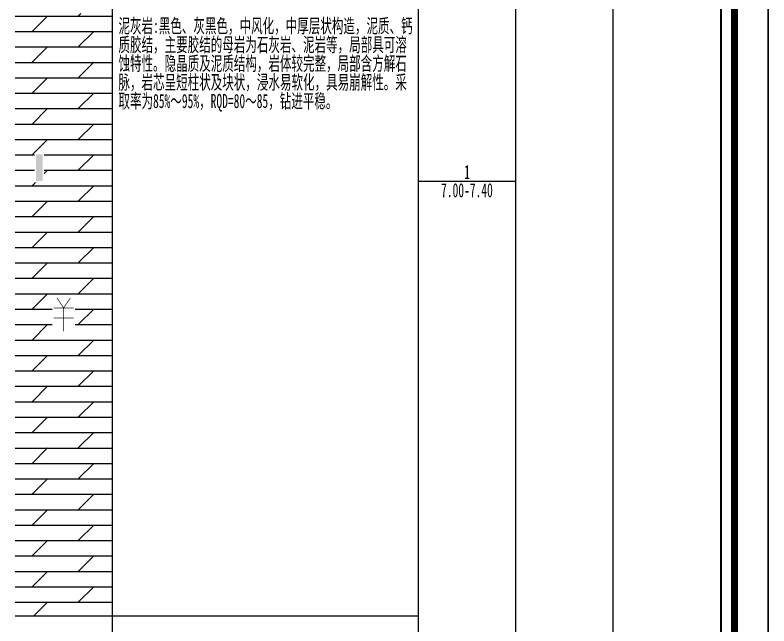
# Model space of a CAD drawing. Header units: millimetres. Extents: x 1264 to 9491, y 619 to 916.
# Drawn here: x 8042.9 to 8155.2, y 679.6 to 770.6 of the extents above; entities that cross this region are included whole.
import ezdxf

# ---------------------------------------------------------------- set-up
doc = ezdxf.new("R2010")
doc.units = ezdxf.units.MM
doc.styles.add('成果图表体', font='simfang_0.ttf', dxfattribs={"width": 0.6, "height": 2.1})

# ---------------------------------------------------------------- blocks, each defined once
blk = doc.blocks.new('gkqy3.dwg', base_point=(0, -2))
blk.add_wipeout([(-0.7, -2.2), (0.7, -2.2), (0.7, 2.2), (-0.7, 2.2)])
at = {"color": 7}
blk.add_solid([(-0.5, -2), (0.5, -2), (-0.5, 2), (0.5, 2)], dxfattribs=at)
blk = doc.blocks.new('FH_ZHONG.dwg', base_point=(0, 0.03))
blk.add_wipeout([(-1.7, -2.67), (1.7, -2.67), (1.7, 2.73), (-1.7, 2.73)])
at = {"color": 7, "const_width": 0.1}
for points in [[(-1, 2.53), (0, 1.03), (1, 2.53)], [(-1.5, 1.03), (1.5, 1.03)], [(0, 1.03), (0, -2.47)], [(-1.5, -0.47), (1.5, -0.47)]]:
    blk.add_lwpolyline(points, dxfattribs=at)
blk = doc.blocks.new('柱状图图框模板-(昇龙标准).dwg30', base_point=(27, 229))
for points, const_width in [([(0, 0), (210, 0), (210, 297), (0, 297)], 0.25), ([(25, 5), (205, 5), (205, 292), (25, 292)], 1), ([(27, 265), (203, 265), (203, 17), (27, 17)], 0.3)]:
    blk.add_lwpolyline(points, close=True, dxfattribs=dict(const_width=const_width))

msp = doc.modelspace()

# ---------------------------------------------------------------- hatches: boundary and pattern name
at = {"linetype": 'Continuous'}
h = msp.add_hatch(dxfattribs=at)
h.set_pattern_fill('GKNHY1', scale=0.5, style=0, pattern_type=2)
h.set_pattern_definition([(0, (0, 0), (0, 2.3), []), (45, (0, 0), (4e-16, 4.5999997), [3.252691, -6.5053825])])
h.paths.add_polyline_path([(8042.88, 681.09), (8057.37, 681.09), (8057.37, 770.89), (8042.88, 770.89)])

# ---------------------------------------------------------------- linework, layer by layer
at = {"color": 0}
for points in [[(8057.37, 635.89), (8057.37, 819.89)], [(8057.37, 635.89), (8057.37, 819.89)], [(8103, 635.89), (8103, 819.89)], [(8103, 635.89), (8103, 819.89)], [(8117.48, 635.89), (8117.48, 819.89)], [(8117.48, 635.89), (8117.48, 819.89)], [(8131.97, 635.89), (8131.97, 819.89)], [(8131.97, 635.89), (8131.97, 819.89)], [(8148.06, 635.89), (8148.06, 819.89)], [(8057.37, 681.09), (8057.37, 770.89)], [(8103, 681.09), (8103, 770.89)], [(8103, 745.89), (8117.48, 745.89)], [(8057.37, 681.09), (8103, 681.09)]]:
    msp.add_lwpolyline(points, dxfattribs=at)
at = {"color": 7, "flags": 128}
msp.add_lwpolyline([(8042.88, 681.09), (8057.37, 681.09)], dxfattribs=at)

# ---------------------------------------------------------------- texts
at = {"color": 0, "style": '成果图表体', "width": 0.6}
for s, p in [('1', (8109.8, 746.19)), ('7.00-7.40', (8106.34, 743.49))]:
    msp.add_text(s, height=2.1, dxfattribs=at).set_placement(p)
at = {"color": 0, "insert": (8058.28, 770.09), "char_height": 2.1, "width": 43.8045, "attachment_point": 1, "line_spacing_factor": 0.8, "style": '成果图表体'}
msp.add_mtext('\\A1;泥灰岩:黑色、灰黑色，中风化，中厚层状构造，泥质、钙质胶结，主要胶结的母岩为石灰岩、泥岩等，局部具可溶蚀特性。隐晶质及泥质结构，岩体较完整，局部含方解石脉，岩芯呈短柱状及块状，浸水易软化，具易崩解性。采取率为85%～95%，RQD=80～85，钻进平稳。', dxfattribs=at)

# ---------------------------------------------------------------- next in the draw order: block references
for name, p in [('gkqy3.dwg', (8046.5, 745.89)), ('FH_ZHONG.dwg', (8050.12, 725.99))]:
    msp.add_blockref(name, p)

# ---------------------------------------------------------------- next in the draw order: block references
msp.add_blockref('柱状图图框模板-(昇龙标准).dwg30', (7972.06, 847.89))

doc.saveas('drawing.dxf')
